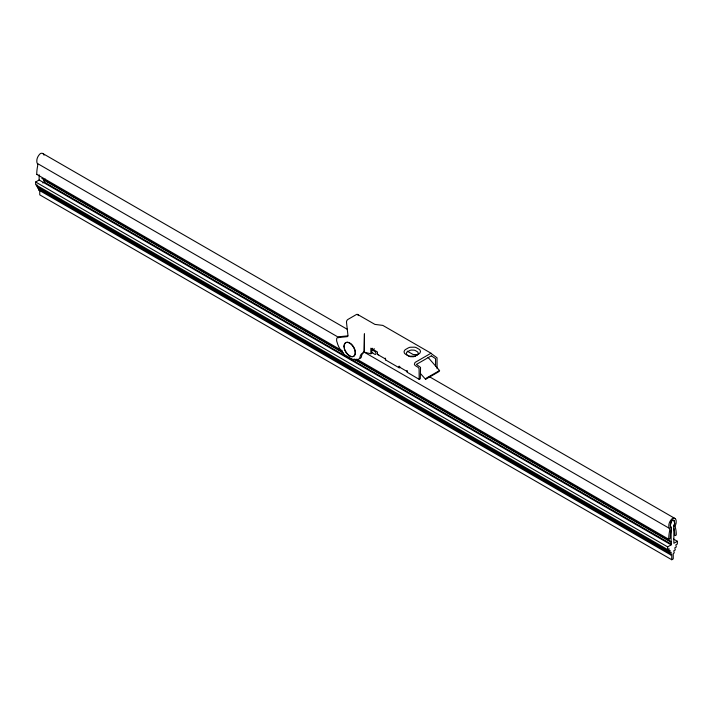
<?xml version="1.0" encoding="UTF-8"?>
<svg xmlns="http://www.w3.org/2000/svg" width="713" height="713" viewBox="0 0 713 713"><rect width="100%" height="100%" fill="white"/><g stroke="black" fill="none" stroke-linecap="round" stroke-linejoin="round"><path stroke-width="1.07" d="M36.996 184.738L36.684 186.494L668.687 551.381L669.15 548.743L667.644 549.607L35.65 184.729L35.65 182.002L667.644 546.88L671.138 544.866L671.138 527.326A0.98 0.57 -60 0 0 670.79 526.827L670.612 526.631A2.513 1.453 -60 0 1 670.345 525.927L670.336 525.864A1.881 1.087 -60 0 0 670.3 524.697L671.147 521.863A4.269 2.46 -60 0 1 672.412 520.232L674.311 520.731L674.667 523.369A2.513 1.453 -60 0 1 674.391 524.447L674.213 524.857A0.971 0.561 -60 0 0 673.865 525.748L673.865 543.288L677.35 541.274L677.35 544.01L675.844 544.875L676.316 546.969L674.81 547.842L675.273 549.937L673.776 550.801L674.24 552.896L673.241 553.475L673.241 558.876L671.753 559.741L39.759 194.854L39.759 190.54M425.492 379.28L426.392 378.077L439.582 370.564L438.62 371.803L425.581 379.298L420.447 373.532M38.039 186.503L37.727 188.268L669.721 553.145L671.227 552.272L670.755 554.91L38.76 190.032L39.072 188.277M669.721 553.145L670.184 550.507L668.687 551.381M364.601 351.803L362.855 353.229A10.98 6.346 60 0 0 361.607 355.805L361.411 356.767A4.216 2.433 60 0 1 360.502 358.069L359.512 358.541M35.65 182.002L39.135 179.988L671.138 544.866M671.494 544.188L44.313 182.091L43.849 179.997L45.356 179.123M42.816 182.956L44.313 182.091M38.76 190.032L39.759 189.453M371.785 350.27C377.106 350.404 377.917 358.309 371.785 351.999L371.785 350.27L374.396 348.764M364.2 352.275A5.107 0.686 -24.5 0 1 364.227 352.07L364.432 333.782L364.183 352.222L370.858 353.764L372.355 352.899M415.296 356.063L418.576 354.111A6.604 3.815 0 0 0 419.966 352.935L420.492 351.571L420.082 350.217A5.74 3.315 0 0 0 418.798 349.085L416.775 347.917A5.74 3.315 0 0 0 414.814 347.178L410.109 347.249A6.604 3.815 0 0 0 408.077 348.042L405.947 349.272A6.604 3.815 0 0 0 404.556 350.448L404.03 351.812L404.44 353.167A5.74 3.315 0 0 0 405.724 354.299L407.747 355.466A5.74 3.315 0 0 0 409.708 356.206L414.422 356.144A6.604 3.815 0 0 0 416.445 355.341M670.755 554.91L671.753 554.34L671.753 559.741M385.555 359.833L385.296 358.131A2.282 1.319 -60 0 0 385.51 358.942M407.364 372.382L419.173 379.343L420.314 378.772L420.536 367.427L416.419 364.396L431.312 355.832M364.352 351.785L361.366 354.085A10.98 6.346 60 0 0 360.11 356.669L359.913 357.632A4.216 2.433 60 0 1 359.013 358.924L358.015 359.405A19.893 11.488 60 0 1 351.767 358.96L345.03 355.074A15.811 9.126 60 0 1 337.017 342.053L336.892 341.705A3.075 1.774 60 0 1 336.625 340.538L336.688 338.613A4.545 2.62 60 0 1 337.365 337.641L347.338 336.643A2.264 1.31 60 0 0 347.944 335.279L346.5 322.374A2.299 1.497 -67.3 0 1 347.899 319.442L356.402 314.531A2.299 1.497 -67.3 0 1 358.238 315.601M37.201 174.444L36.728 174.177A37.513 21.657 -60 0 1 37.45 166.949A6.15 3.547 -60 0 0 37.45 163.5A4.626 2.674 -60 0 1 36.853 161.958L36.835 161.281A6.381 3.681 -60 0 1 39.964 153.963A2.406 1.39 -60 0 1 41.051 153.331A6.381 3.681 -60 0 1 43.618 154.24M347.81 335.859L338.862 336.777A4.545 2.62 60 0 0 338.185 337.757M417.8 354.557L413.246 354.575L407.212 351.135M407.185 372.409L407.061 370.698A2.291 1.319 -60 0 0 407.542 371.749L399.574 367.15M356.714 359.102L668.901 539.349L670.211 538.146A35.4 20.436 -60 0 1 670.781 532.023L670.951 531.176A8.262 4.768 -60 0 0 671.165 529.902M399.191 367.801L400.332 367.24A2.282 1.319 -60 0 1 399.102 366.099L399.191 367.801L385.376 359.833M437.096 368.746L437.033 357.801L430.973 353.39A2.291 1.337 -60.5 0 0 430.358 353.603L415.572 362.142A2.291 1.337 -60.5 0 0 414.957 362.641C412.462 365.912 418.379 366.241 419.084 368.532L419.173 379.343M36.862 174.444L342.311 350.787M668.856 539.322L668.723 538.983A37.513 21.657 -60 0 1 669.445 531.827A6.15 3.547 -60 0 0 669.445 528.386A4.626 2.674 -60 0 1 668.847 526.836L668.83 526.158A6.381 3.681 -60 0 1 671.958 518.841A2.406 1.39 -60 0 1 673.045 518.208A6.381 3.681 -60 0 1 676.174 521.925L676.165 522.611A4.626 2.674 -60 0 1 675.567 524.848A6.15 3.547 -60 0 0 675.567 528.297A37.513 21.657 -60 0 1 676.28 534.616L675.808 535.508L674.792 535.499A35.4 20.436 -60 0 0 674.222 530.035L674.052 529.385A8.262 4.768 -60 0 1 673.847 528.351M431.543 353.523L382.828 325.404L374.904 324.397L357.614 314.46M42.94 153.598L347.383 329.361M429.271 376.642L674.935 518.476M377.926 354.655L385.769 359.174M37.45 163.5L338.96 337.579M363.389 351.687L669.445 528.386M673.5 539.055L677.35 541.274M41.862 178.41L342.445 351.955M354.976 359.183L670.969 541.622M43.849 179.997L343.47 352.98M354.067 359.094L671.031 542.094M431.561 356.001L435.536 358.666L435.607 366.429M428.05 357.4L439.582 370.564M667.644 546.88L667.644 549.607M372.355 348.256L372.355 350.119M370.858 353.764L370.858 348.194L377.453 351.999L377.453 353.603A2.291 1.319 -60 0 0 378.656 354.717M39.135 174.721L39.135 179.988M673.847 526.782A8.262 4.768 -60 0 1 674.052 525.499L674.213 524.857A3.939 2.273 -60 0 0 674.667 523.369A1.881 1.087 -60 0 1 674.587 522.816L673.865 520.294A4.269 2.46 -60 0 0 672.6 520.116M672.439 520.205A4.064 2.353 -60 0 0 671.147 521.863L670.336 525.864A3.939 2.273 -60 0 0 670.79 526.827L670.951 527.29A8.262 4.768 -60 0 1 671.165 528.324M43.858 154.685A6.381 3.681 -60 0 1 44.046 155.193M414.85 356.286A4.759 2.745 0 0 1 413.264 356.758L410.412 356.687A4.162 2.397 0 0 1 408.986 356.152L407.524 355.306A4.18 2.415 0 0 1 406.419 354.165L406.481 352.837A4.759 2.745 0 0 1 407.684 351.669L409.226 350.778A4.759 2.745 0 0 1 411.258 350.074L414.11 350.145A4.162 2.397 0 0 1 415.536 350.68L416.998 351.527A4.18 2.415 0 0 1 418.103 352.668L418.041 353.996A4.759 2.745 0 0 1 416.838 355.172M344.406 347.971A7.914 4.572 60 0 1 350.787 343.613A7.914 4.572 60 0 1 354.397 355.778A7.914 4.572 60 0 1 344.967 349.851M343.969 346.331A7.914 4.572 60 0 0 352.365 356.776A7.914 4.572 60 0 0 352.365 345.582A7.914 4.572 60 0 0 343.969 346.331"/></g></svg>
